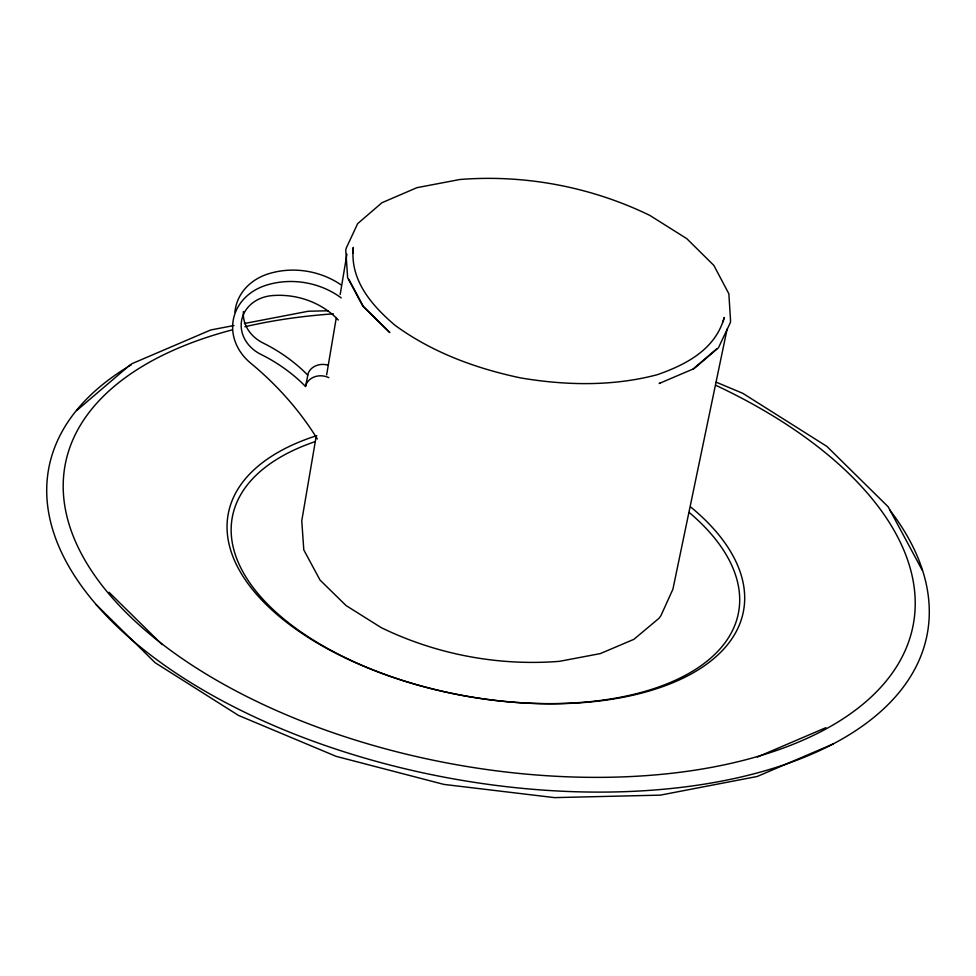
<?xml version="1.0" encoding="UTF-8"?>
<svg xmlns="http://www.w3.org/2000/svg" width="976" height="976" viewBox="0 0 976 976"><rect width="100%" height="100%" fill="white"/><g stroke="black" fill="none" stroke-linecap="round" stroke-linejoin="round"><path stroke-width="1.46" d="M352.824 253.333L353.3 247.355C349.847 280.246 371.478 305.146 394.865 325.167C432.112 352.434 475.849 368.477 520.733 377.932C565.958 385.508 612.55 386.52 657.165 374.735C686.25 364.634 715.469 349.335 724.253 317.456L722.96 321.763M340.173 294.508L346.907 254.187M336.183 318.359L326.643 374.857M316.261 435.918L301.767 520.794L303.792 549.903L320.018 580.049L346.077 605.571L381.274 627.666C436.406 654.457 498.346 666.169 559.443 661.338L600.289 653.603L633.851 639.353L658.885 618.406L660.837 615.844L672.903 589.223L727.096 329.095M338.306 319.994A72.773 62.379 10.7 0 0 272.048 295.618A36.71 31.476 10.7 0 0 241.645 320.311A36.71 31.476 10.7 0 0 260.946 354.398A156.685 134.31 10.7 0 1 301.865 382.836L305.537 386.472L308.221 373.198A16.458 14.103 10.7 0 1 327.997 365.134M305.537 386.472L306.061 384.581A16.458 14.103 10.7 0 1 328.839 377.651M76.64 410.567L130.638 364.451M693.253 368.891L716.75 348.822M131.638 363.816L210.731 329.973L233.996 325.508M757.339 757.022L825.855 727.693M833.419 743.858L757.193 776.481L660.337 795.135L554.502 797.624L443.921 784.411L336.159 756.363L238.522 715.432L155.147 662.728L96.075 604.534M659.825 383.251L659.154 383.483L694.082 368.599L718.434 347.81L730.353 322.592L730.56 320.604L728.852 293.764L713.859 265.423L686.811 238.669L649.784 215.379C591.029 186.831 525.003 174.35 459.891 179.499L416.911 187.673L381.97 202.715L357.667 223.626L346.285 248.002L345.748 249.929L347.639 277.757L362.743 305.988L389.827 332.596L363.401 306.562L348.847 279.307M244.403 323.507L308.367 311.234L328.046 310.771M716.25 382.202L742.785 393.316L826.855 446.386L888.148 506.764L922.296 570.35M109.019 592.249L162.114 644.55M307.684 375.089L304.024 371.441A156.685 134.31 10.7 0 0 263.093 343.003A36.71 31.476 10.7 0 1 243.427 311.527M715.872 385.337A431.502 222.235 10.7 0 1 819.986 732.11A431.502 222.235 10.7 0 1 182.902 659.093A431.502 222.235 10.7 0 1 232.166 329.9M244.842 326.765A431.502 222.235 10.7 0 1 333.365 313.833M690.825 507.117A262.154 135.017 10.7 0 1 647.649 691.447A262.154 135.017 10.7 0 1 286.859 622.517A262.154 135.017 10.7 0 1 316.773 435.65M689.202 512.485A257.542 132.638 10.7 0 1 643.831 691.703A257.542 132.638 10.7 0 1 291.629 625.152A257.542 132.638 10.7 0 1 314.784 441.75M889.734 509.923A446.971 230.202 10.7 0 1 446.471 777.591A446.971 230.202 10.7 0 1 127.6 367.037M129.015 366.183A446.971 230.202 10.7 0 1 131.357 364.792M341.149 284.919A74.383 63.757 10.7 0 0 267.57 274.097A54.839 47.007 10.7 0 0 234.935 312.149M317.334 438.968A322.641 276.562 10.7 0 0 250.734 363.194A54.839 47.007 10.7 0 1 265.411 285.48A74.383 63.757 10.7 0 1 341.234 297.9"/></g></svg>
